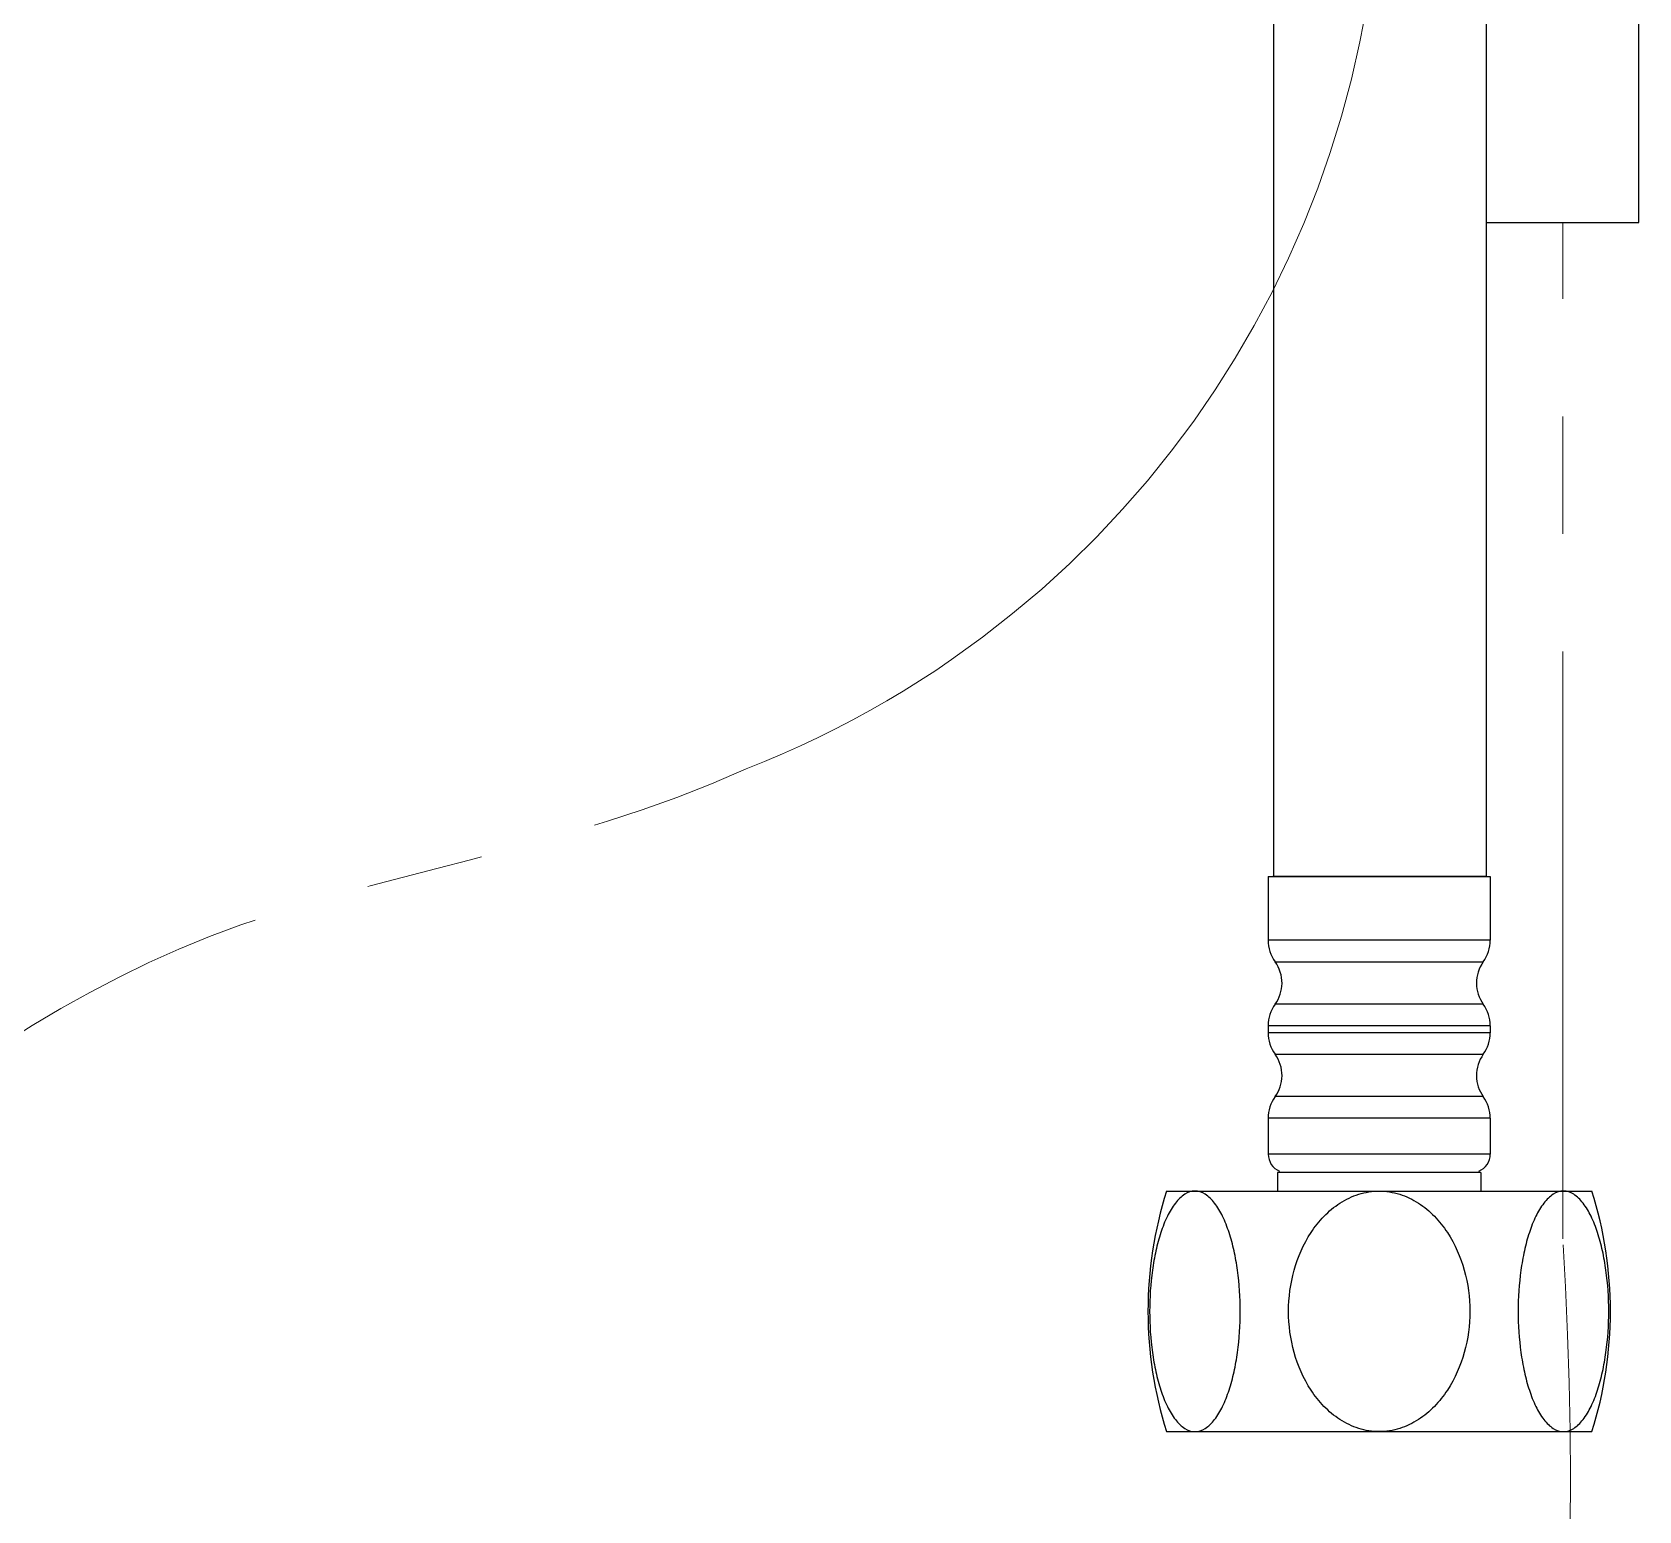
# Model space of a CAD drawing. Header units: millimetres. Extents: x 15183 to 15777, y -3358 to -2518.
# Drawn here: x 15601.3 to 15688.2, y -3197.8 to -3117.9 of the extents above; entities that cross this region are included whole.
import ezdxf

# ---------------------------------------------------------------- set-up
doc = ezdxf.new("R2010")
doc.units = ezdxf.units.MM
doc.linetypes.add('CENTERX2', pattern=[101.6, 63.5, -12.7, 12.7, -12.7])
doc.layers.add('CENTER', color=1, linetype='CENTERX2', lineweight=15)

msp = doc.modelspace()

# ---------------------------------------------------------------- linework, layer by layer
for p, q in [((15668.417, -3163.536, 0), (15668.417, -3105.89, 0)), ((15679.917, -3163.536, 0), (15679.917, -3105.89, 0)), ((15688.154, -3128.19, 0), (15688.154, -3105.89, 0)), ((15679.917, -3128.19, 0), (15688.154, -3128.19, 0)), ((15668.119, -3163.536, 0), (15668.119, -3166.975, 0)), ((15668.12, -3163.536, 0), (15680.118, -3163.536, 0)), ((15679.869, -3163.536, 0), (15668.369, -3163.536, 0)), ((15680.119, -3163.536, 0), (15680.119, -3166.975, 0)), ((15680.119, -3166.975, 0), (15668.119, -3166.975, 0)), ((15668.494, -3168.141, 0), (15679.744, -3168.141, 0)), ((15679.744, -3170.432, 0), (15668.494, -3170.432, 0)), ((15680.119, -3171.598, 0), (15668.119, -3171.598, 0)), ((15668.119, -3171.598, 0), (15668.119, -3171.975, 0)), ((15680.119, -3171.598, 0), (15680.119, -3171.975, 0)), ((15680.119, -3171.975, 0), (15668.119, -3171.975, 0)), ((15668.494, -3173.141, 0), (15679.744, -3173.141, 0)), ((15679.744, -3175.432, 0), (15668.494, -3175.432, 0)), ((15680.119, -3176.598, 0), (15668.119, -3176.598, 0)), ((15668.119, -3176.598, 0), (15668.119, -3178.536, 0)), ((15680.119, -3176.598, 0), (15680.119, -3178.536, 0)), ((15680.119, -3178.536, 0), (15668.119, -3178.536, 0)), ((15679.618, -3179.536, 0), (15668.619, -3179.536, 0)), ((15668.619, -3179.536, 0), (15668.619, -3180.536, 0)), ((15679.619, -3179.536, 0), (15679.619, -3180.536, 0)), ((15662.619, -3180.536, 0), (15685.618, -3180.536, 0)), ((15662.619, -3193.536, 0), (15685.619, -3193.536, 0))]:
    msp.add_line(p, q)
for centre, radius, start, end in [((15670.119, -3166.975, 0), 2, 180, 215.65909), ((15678.119, -3166.975, 0), 2, 324.34091, 0), ((15666.869, -3169.307, 0), 2, 0, 35.65909), ((15681.369, -3169.307, 0), 2, 144.34091, 180), ((15666.869, -3169.266, 0), 2, 324.34091, 358.82012), ((15681.369, -3169.266, 0), 2, 181.17988, 215.65909), ((15670.119, -3171.598, 0), 2, 144.34091, 180), ((15678.119, -3171.598, 0), 2, 0, 35.65909), ((15670.119, -3171.975, 0), 2, 180, 215.65909), ((15678.119, -3171.975, 0), 2, 324.34091, 0), ((15666.869, -3174.307, 0), 2, 0, 35.65909), ((15681.369, -3174.307, 0), 2, 144.34091, 180), ((15666.869, -3174.266, 0), 2, 324.34091, 358.82012), ((15681.369, -3174.266, 0), 2, 181.17988, 215.65909), ((15670.119, -3176.598, 0), 2, 144.34091, 180), ((15678.119, -3176.598, 0), 2, 0, 35.65909), ((15669.119, -3178.536, 0), 1, 180, 247.5), ((15679.119, -3178.536, 0), 1, 292.5, 0), ((15683.244, -3187.036, 0), 21.625, 162.50768, 197.49232), ((15664.994, -3187.036, 0), 21.625, 342.50768, 17.49232)]:
    msp.add_arc(centre, radius, start, end)
for points, knots in [([(15664.159, -3180.536, 0), (15663.966, -3180.536, 0), (15663.66, -3180.644, 0), (15663.329, -3180.914, 0), (15662.99, -3181.3, 0), (15662.63, -3181.924, 0), (15662.291, -3182.795, 0), (15662.03, -3183.775, 0), (15661.78, -3185.194, 0), (15661.663, -3187.036, 0), (15661.78, -3188.879, 0), (15662.03, -3190.298, 0), (15662.291, -3191.278, 0), (15662.63, -3192.149, 0), (15662.99, -3192.773, 0), (15663.329, -3193.159, 0), (15663.66, -3193.428, 0), (15663.966, -3193.536, 0), (15664.159, -3193.536, 0)], [0, 0, 0, 0, 0.039284, 0.061823, 0.086743, 0.143292, 0.207244, 0.276469, 0.349215, 0.499995, 0.650778, 0.723526, 0.792754, 0.856708, 0.913258, 0.938178, 0.960717, 1, 1, 1, 1]), ([(15664.159, -3193.536, 0), (15664.352, -3193.536, 0), (15664.658, -3193.428, 0), (15664.989, -3193.159, 0), (15665.329, -3192.773, 0), (15665.689, -3192.149, 0), (15666.027, -3191.278, 0), (15666.289, -3190.298, 0), (15666.539, -3188.879, 0), (15666.656, -3187.036, 0), (15666.539, -3185.194, 0), (15666.289, -3183.775, 0), (15666.027, -3182.795, 0), (15665.689, -3181.924, 0), (15665.329, -3181.3, 0), (15664.989, -3180.914, 0), (15664.658, -3180.644, 0), (15664.352, -3180.536, 0), (15664.159, -3180.536, 0)], [0, 0, 0, 0, 0.039283, 0.061822, 0.086743, 0.143292, 0.207246, 0.276472, 0.349218, 0.500001, 0.650783, 0.723529, 0.792755, 0.856708, 0.913257, 0.938177, 0.960717, 1, 1, 1, 1]), ([(15674.119, -3193.536, 0), (15673.745, -3193.536, 0), (15672.993, -3193.418, 0), (15671.972, -3192.924, 0), (15671.105, -3192.198, 0), (15670.173, -3191.021, 0), (15669.416, -3189.28, 0), (15669.121, -3187.036, 0), (15669.416, -3184.793, 0), (15670.173, -3183.052, 0), (15671.105, -3181.874, 0), (15671.972, -3181.149, 0), (15672.993, -3180.655, 0), (15673.745, -3180.536, 0), (15674.119, -3180.536, 0)], [0, 0, 0, 0, 0.062528, 0.125101, 0.187675, 0.250269, 0.375087, 0.499999, 0.624921, 0.749743, 0.812325, 0.874888, 0.937456, 1, 1, 1, 1]), ([(15674.119, -3180.536, 0), (15674.492, -3180.536, 0), (15675.244, -3180.655, 0), (15676.265, -3181.148, 0), (15677.132, -3181.874, 0), (15678.063, -3183.051, 0), (15678.821, -3184.792, 0), (15679.116, -3187.036, 0), (15678.821, -3189.28, 0), (15678.064, -3191.021, 0), (15677.133, -3192.198, 0), (15676.265, -3192.924, 0), (15675.244, -3193.418, 0), (15674.492, -3193.536, 0), (15674.119, -3193.536, 0)], [0, 0, 0, 0, 0.062512, 0.125059, 0.187631, 0.250215, 0.375037, 0.499957, 0.624891, 0.749733, 0.812322, 0.874899, 0.937465, 1, 1, 1, 1]), ([(15684.078, -3180.536, 0), (15683.885, -3180.536, 0), (15683.579, -3180.644, 0), (15683.248, -3180.914, 0), (15682.909, -3181.3, 0), (15682.549, -3181.924, 0), (15682.21, -3182.795, 0), (15681.948, -3183.775, 0), (15681.699, -3185.194, 0), (15681.581, -3187.036, 0), (15681.699, -3188.879, 0), (15681.948, -3190.298, 0), (15682.21, -3191.278, 0), (15682.549, -3192.149, 0), (15682.909, -3192.773, 0), (15683.248, -3193.159, 0), (15683.579, -3193.428, 0), (15683.885, -3193.536, 0), (15684.078, -3193.536, 0)], [0, 0, 0, 0, 0.039284, 0.061823, 0.086744, 0.143293, 0.207245, 0.27647, 0.349216, 0.499998, 0.650782, 0.723527, 0.792752, 0.856705, 0.913254, 0.938176, 0.960715, 1, 1, 1, 1]), ([(15684.078, -3193.536, 0), (15684.271, -3193.536, 0), (15684.577, -3193.428, 0), (15684.908, -3193.159, 0), (15685.247, -3192.773, 0), (15685.607, -3192.149, 0), (15685.946, -3191.278, 0), (15686.207, -3190.298, 0), (15686.457, -3188.879, 0), (15686.575, -3187.036, 0), (15686.457, -3185.194, 0), (15686.207, -3183.775, 0), (15685.946, -3182.795, 0), (15685.607, -3181.924, 0), (15685.247, -3181.3, 0), (15684.908, -3180.914, 0), (15684.577, -3180.644, 0), (15684.271, -3180.536, 0), (15684.078, -3180.536, 0)], [0, 0, 0, 0, 0.039284, 0.061823, 0.086743, 0.143293, 0.207247, 0.276474, 0.34922, 0.500004, 0.650783, 0.723528, 0.792753, 0.856705, 0.913255, 0.938176, 0.960716, 1, 1, 1, 1])]:
    msp.add_open_spline(points, degree=3, knots=knots)
at = {"layer": 'CENTER', "ltscale": 0.5, "elevation": 0}
msp.add_lwpolyline([(15557.269, -3231.887, 0.76593), (15673.021, -3264.719, 0.098831), (15684.036, -3183.116), (15684.036, -3128.19)], format="xyb", dxfattribs=at)
at = {"layer": 'CENTER'}
msp.add_arc((15620.256, -3107.492, 0), 53.934, 291.36183, 1.70215, dxfattribs=at)
at = {"layer": 'CENTER', "ltscale": 0.5}
msp.add_open_spline([(15586.548, -3182.525, 0), (15594.169, -3176.109, 0), (15609.977, -3164.298, 0), (15629.884, -3162.236, 0), (15639.902, -3157.721, 0)], degree=3, knots=[8.629872, 8.629872, 8.629872, 8.629872, 37.797333, 67.346254, 67.346254, 67.346254, 67.346254], dxfattribs=at)

doc.saveas('drawing.dxf')
